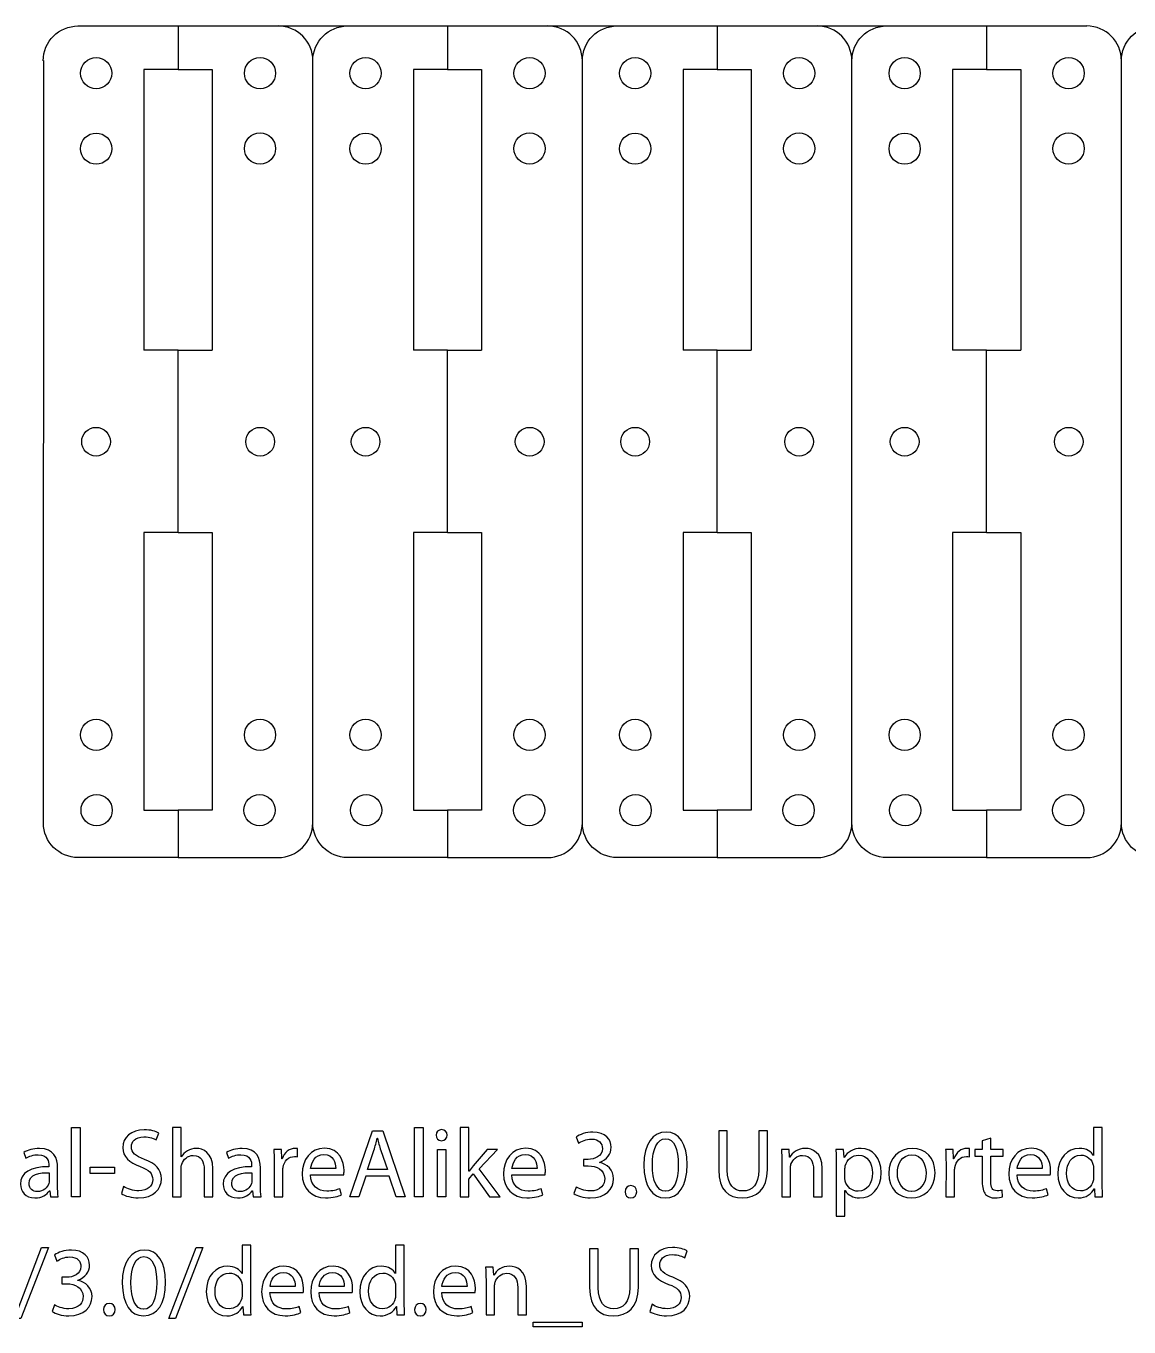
# Model space of a CAD drawing. Extents: x -194 to 677, y 303 to 810.
# Drawn here: x 252.9 to 348.2, y 303.3 to 415.8 of the extents above; entities that cross this region are included whole.
import ezdxf

# ---------------------------------------------------------------- set-up
doc = ezdxf.new("R2010")
doc.units = 0
doc.header["$MEASUREMENT"] = 0
doc.layers.add('LAYER_1', color=160, linetype='Continuous')

msp = doc.modelspace()

# ---------------------------------------------------------------- linework, layer by layer
at = {"layer": 'LAYER_1', "color": 7}
for p, q in [((257.42, 415.76), (344.54, 415.76)), ((254.43, 412.79), (254.42, 346.62)), ((347.54, 346.91), (347.54, 412.76)), ((266.07, 387.74), (263.12, 387.74)), ((266.07, 387.74), (269.01, 387.74)), ((266.07, 372), (266.07, 387.74)), ((289.34, 387.74), (286.4, 387.74)), ((289.34, 387.74), (292.28, 387.74)), ((289.34, 372), (289.34, 387.74)), ((312.62, 387.74), (309.68, 387.74)), ((312.62, 387.74), (315.56, 387.74)), ((312.62, 372), (312.62, 387.74)), ((335.9, 387.74), (332.96, 387.74)), ((335.9, 387.74), (338.84, 387.74)), ((335.9, 372), (335.9, 387.74)), ((266.07, 372), (263.12, 372)), ((263.12, 372), (263.12, 348)), ((266.07, 372), (269.01, 372)), ((289.34, 372), (286.4, 372)), ((286.4, 372), (286.4, 348)), ((289.34, 372), (292.28, 372)), ((312.62, 372), (309.68, 372)), ((309.68, 372), (309.68, 348)), ((312.62, 372), (315.56, 372)), ((335.9, 372), (332.96, 372)), ((332.96, 372), (332.96, 348)), ((335.9, 372), (338.84, 372)), ((263.12, 348), (266.07, 348)), ((286.4, 348), (289.34, 348)), ((309.68, 348), (312.62, 348)), ((332.96, 348), (335.9, 348))]:
    msp.add_line(p, q, dxfattribs=at)
for points in [[(266.07, 415.76), (266.07, 411.99), (269.01, 411.99), (269.01, 387.74)], [(289.34, 415.76), (289.34, 411.99), (292.28, 411.99), (292.28, 387.74)], [(312.62, 415.76), (312.62, 411.99), (315.56, 411.99), (315.56, 387.74)], [(335.9, 415.76), (335.9, 411.99), (338.84, 411.99), (338.84, 387.74)], [(266.07, 411.99), (263.12, 411.99), (263.12, 387.74)], [(289.34, 411.99), (286.4, 411.99), (286.4, 387.74)], [(312.62, 411.99), (309.68, 411.99), (309.68, 387.74)], [(335.9, 411.99), (332.96, 411.99), (332.96, 387.74)]]:
    msp.add_lwpolyline(points, dxfattribs=at)
for points in [[(256.85, 320.6), (257.6, 320.6), (257.6, 314.59), (256.85, 314.59)], [(286.48, 320.6), (287.22, 320.6), (287.22, 314.59), (286.48, 314.59)], [(282.27, 316.39), (281.68, 314.59), (280.91, 314.59), (282.85, 320.3), (283.74, 320.3), (285.69, 314.59), (284.9, 314.59), (284.29, 316.39)], [(288.46, 314.59), (288.46, 318.69), (289.2, 318.69), (289.2, 314.59)], [(260.56, 317.15), (260.56, 316.61), (258.47, 316.61), (258.47, 317.15)], [(251.93, 304.07), (254.28, 310.21), (254.87, 310.21), (252.49, 304.07)], [(265.27, 304.07), (267.62, 310.21), (268.21, 310.21), (265.84, 304.07)], [(300.97, 303.77), (300.97, 303.35), (296.74, 303.35), (296.74, 303.77)]]:
    msp.add_lwpolyline(points, close=True, dxfattribs=at)
at = {"layer": 'LAYER_1', "color": 1}
for centre, radius in [((258.99, 411.68), 1.35), ((273.14, 411.68), 1.35), ((282.26, 411.68), 1.35), ((296.42, 411.68), 1.35), ((305.54, 411.68), 1.35), ((319.7, 411.68), 1.35), ((328.82, 411.68), 1.35), ((342.98, 411.68), 1.35), ((258.99, 405.16), 1.35), ((273.14, 405.17), 1.35), ((282.26, 405.16), 1.35), ((296.42, 405.17), 1.35), ((305.54, 405.16), 1.35), ((319.7, 405.17), 1.35), ((328.82, 405.16), 1.35), ((342.98, 405.17), 1.35), ((258.98, 379.84), 1.24), ((273.15, 379.84), 1.24), ((282.26, 379.84), 1.24), ((296.43, 379.84), 1.24), ((305.54, 379.84), 1.24), ((319.7, 379.84), 1.24), ((328.82, 379.84), 1.24), ((342.99, 379.84), 1.24), ((258.99, 354.51), 1.35), ((273.14, 354.51), 1.35), ((282.26, 354.51), 1.35), ((296.42, 354.51), 1.35), ((305.54, 354.51), 1.35), ((319.7, 354.51), 1.35), ((328.82, 354.51), 1.35), ((342.98, 354.51), 1.35), ((259.03, 348), 1.35), ((273.1, 348), 1.35), ((282.31, 348), 1.35), ((296.38, 348), 1.35), ((305.58, 348), 1.35), ((319.66, 348), 1.35), ((328.87, 348), 1.35), ((342.94, 348), 1.35)]:
    msp.add_circle(centre, radius, dxfattribs=at)
at = {"layer": 'LAYER_1', "color": 7}
for points in [[(254.42, 412.76), (254.42, 414.42), (255.77, 415.76), (257.42, 415.76)], [(277.71, 412.76), (277.71, 414.42), (276.36, 415.76), (274.71, 415.76)], [(300.98, 412.76), (300.98, 414.42), (299.64, 415.76), (297.98, 415.76)], [(324.26, 412.76), (324.26, 414.42), (325.6, 415.76), (327.26, 415.76)], [(347.54, 412.76), (347.54, 414.42), (346.2, 415.76), (344.54, 415.76)]]:
    msp.add_open_spline(points, degree=3, dxfattribs=at)
for points, knots in [([(289.34, 343.91), (289.34, 343.91), (280.7, 343.91), (280.7, 343.91), (279.05, 343.91), (277.7, 345.26), (277.7, 346.91), (277.7, 346.91), (277.7, 346.91), (277.7, 346.91), (277.7, 346.91), (277.7, 412.76), (277.7, 412.76), (277.7, 414.42), (279.05, 415.76), (280.7, 415.76)], [0, 0, 0, 0, 1, 1, 1, 2, 2, 2, 3, 3, 3, 4, 4, 4, 5, 5, 5, 5]), ([(312.62, 343.91), (312.62, 343.91), (303.98, 343.91), (303.98, 343.91), (302.33, 343.91), (300.98, 345.26), (300.98, 346.91), (300.98, 346.91), (300.98, 346.91), (300.98, 346.91), (300.98, 346.91), (300.98, 412.76), (300.98, 412.76), (300.98, 414.42), (302.32, 415.76), (303.98, 415.76)], [0, 0, 0, 0, 1, 1, 1, 2, 2, 2, 3, 3, 3, 4, 4, 4, 5, 5, 5, 5]), ([(315.56, 372), (315.56, 372), (315.56, 348), (315.56, 348), (315.56, 348), (312.62, 348), (312.62, 348), (312.62, 348), (312.62, 343.91), (312.62, 343.91), (312.62, 343.91), (321.26, 343.91), (321.26, 343.91), (322.92, 343.91), (324.26, 345.26), (324.26, 346.91), (324.26, 346.91), (324.26, 346.91), (324.26, 346.91), (324.26, 346.91), (324.26, 412.76), (324.26, 412.76), (324.26, 414.42), (322.92, 415.76), (321.26, 415.76)], [0, 0, 0, 0, 1, 1, 1, 2, 2, 2, 3, 3, 3, 4, 4, 4, 5, 5, 5, 6, 6, 6, 7, 7, 7, 8, 8, 8, 8]), ([(350.54, 343.91), (348.88, 343.91), (347.54, 345.26), (347.54, 346.91), (347.54, 346.91), (347.54, 412.76), (347.54, 412.76), (347.54, 414.42), (348.89, 415.76), (350.54, 415.76), (350.54, 415.76), (376.33, 415.76), (376.33, 415.76), (377.99, 415.76), (379.33, 414.42), (379.33, 412.76), (379.33, 412.76), (379.33, 412.76), (379.33, 412.76)], [0, 0, 0, 0, 1, 1, 1, 2, 2, 2, 3, 3, 3, 4, 4, 4, 5, 5, 5, 6, 6, 6, 6]), ([(269.01, 372), (269.01, 372), (269.01, 348), (269.01, 348), (269.01, 348), (266.07, 348), (266.07, 348), (266.07, 348), (266.07, 343.91), (266.07, 343.91), (266.07, 343.91), (274.7, 343.91), (274.7, 343.91), (276.36, 343.91), (277.7, 345.26), (277.7, 346.91), (277.7, 346.91), (277.7, 346.91), (277.7, 346.91)], [0, 0, 0, 0, 1, 1, 1, 2, 2, 2, 3, 3, 3, 4, 4, 4, 5, 5, 5, 6, 6, 6, 6]), ([(292.28, 372), (292.28, 372), (292.28, 348), (292.28, 348), (292.28, 348), (289.34, 348), (289.34, 348), (289.34, 348), (289.34, 343.91), (289.34, 343.91), (289.34, 343.91), (297.98, 343.91), (297.98, 343.91), (299.64, 343.91), (300.98, 345.26), (300.98, 346.91), (300.98, 346.91), (300.98, 346.91), (300.98, 346.91)], [0, 0, 0, 0, 1, 1, 1, 2, 2, 2, 3, 3, 3, 4, 4, 4, 5, 5, 5, 6, 6, 6, 6]), ([(338.84, 372), (338.84, 372), (338.84, 348), (338.84, 348), (338.84, 348), (335.9, 348), (335.9, 348), (335.9, 348), (335.9, 343.91), (335.9, 343.91), (335.9, 343.91), (344.54, 343.91), (344.54, 343.91), (346.2, 343.91), (347.54, 345.26), (347.54, 346.91), (347.54, 346.91), (347.54, 346.91), (347.54, 346.91)], [0, 0, 0, 0, 1, 1, 1, 2, 2, 2, 3, 3, 3, 4, 4, 4, 5, 5, 5, 6, 6, 6, 6]), ([(266.07, 343.91), (266.07, 343.91), (257.43, 343.91), (257.43, 343.91), (255.77, 343.91), (254.43, 345.26), (254.43, 346.91), (254.43, 346.91), (254.43, 346.91), (254.43, 346.91)], [0, 0, 0, 0, 1, 1, 1, 2, 2, 2, 3, 3, 3, 3]), ([(335.9, 343.91), (335.9, 343.91), (327.26, 343.91), (327.26, 343.91), (325.61, 343.91), (324.26, 345.26), (324.26, 346.91)], [0, 0, 0, 0, 1, 1, 1, 2, 2, 2, 2]), ([(261.36, 315.49), (261.69, 315.28), (262.17, 315.12), (262.68, 315.12), (263.43, 315.12), (263.87, 315.51), (263.87, 316.09), (263.87, 316.62), (263.57, 316.93), (262.79, 317.22), (261.86, 317.56), (261.29, 318.05), (261.29, 318.84), (261.29, 319.73), (262.02, 320.39), (263.13, 320.39), (263.71, 320.39), (264.14, 320.26), (264.39, 320.11), (264.39, 320.11), (264.18, 319.51), (264.18, 319.51), (264.01, 319.62), (263.62, 319.78), (263.11, 319.78), (262.33, 319.78), (262.03, 319.32), (262.03, 318.93), (262.03, 318.39), (262.38, 318.13), (263.17, 317.83), (264.13, 317.45), (264.62, 316.99), (264.62, 316.15), (264.62, 315.27), (263.97, 314.5), (262.63, 314.5), (262.07, 314.5), (261.47, 314.67), (261.17, 314.87), (261.17, 314.87), (261.36, 315.49), (261.36, 315.49)], [0, 0, 0, 0, 1, 1, 1, 2, 2, 2, 3, 3, 3, 4, 4, 4, 5, 5, 5, 6, 6, 6, 7, 7, 7, 8, 8, 8, 9, 9, 9, 10, 10, 10, 11, 11, 11, 12, 12, 12, 13, 13, 13, 14, 14, 14, 14]), ([(265.58, 320.6), (265.58, 320.6), (266.33, 320.6), (266.33, 320.6), (266.33, 320.6), (266.33, 318.05), (266.33, 318.05), (266.33, 318.05), (266.34, 318.05), (266.34, 318.05), (266.46, 318.26), (266.65, 318.45), (266.88, 318.57), (267.1, 318.71), (267.36, 318.78), (267.64, 318.78), (268.19, 318.78), (269.07, 318.45), (269.07, 317.03), (269.07, 317.03), (269.07, 314.59), (269.07, 314.59), (269.07, 314.59), (268.32, 314.59), (268.32, 314.59), (268.32, 314.59), (268.32, 316.95), (268.32, 316.95), (268.32, 317.62), (268.08, 318.17), (267.38, 318.17), (266.89, 318.17), (266.52, 317.83), (266.38, 317.42), (266.33, 317.32), (266.33, 317.21), (266.33, 317.07), (266.33, 317.07), (266.33, 314.59), (266.33, 314.59), (266.33, 314.59), (265.58, 314.59), (265.58, 314.59), (265.58, 314.59), (265.58, 320.6), (265.58, 320.6)], [0, 0, 0, 0, 1, 1, 1, 2, 2, 2, 3, 3, 3, 4, 4, 4, 5, 5, 5, 6, 6, 6, 7, 7, 7, 8, 8, 8, 9, 9, 9, 10, 10, 10, 11, 11, 11, 12, 12, 12, 13, 13, 13, 14, 14, 14, 15, 15, 15, 15]), ([(288.81, 319.44), (288.53, 319.44), (288.35, 319.66), (288.35, 319.93), (288.35, 320.19), (288.54, 320.4), (288.83, 320.4), (289.12, 320.4), (289.3, 320.19), (289.3, 319.93), (289.3, 319.66), (289.12, 319.44), (288.82, 319.44), (288.82, 319.44), (288.81, 319.44), (288.81, 319.44)], [0, 0, 0, 0, 1, 1, 1, 2, 2, 2, 3, 3, 3, 4, 4, 4, 5, 5, 5, 5]), ([(291.18, 316.81), (291.18, 316.81), (291.2, 316.81), (291.2, 316.81), (291.3, 316.95), (291.44, 317.14), (291.56, 317.28), (291.56, 317.28), (292.77, 318.69), (292.77, 318.69), (292.77, 318.69), (293.66, 318.69), (293.66, 318.69), (293.66, 318.69), (292.07, 317.01), (292.07, 317.01), (292.07, 317.01), (293.88, 314.59), (293.88, 314.59), (293.88, 314.59), (292.97, 314.59), (292.97, 314.59), (292.97, 314.59), (291.56, 316.57), (291.56, 316.57), (291.56, 316.57), (291.18, 316.13), (291.18, 316.13), (291.18, 316.13), (291.18, 314.59), (291.18, 314.59), (291.18, 314.59), (290.44, 314.59), (290.44, 314.59), (290.44, 314.59), (290.44, 320.6), (290.44, 320.6), (290.44, 320.6), (291.18, 320.6), (291.18, 320.6), (291.18, 320.6), (291.18, 316.81), (291.18, 316.81)], [0, 0, 0, 0, 1, 1, 1, 2, 2, 2, 3, 3, 3, 4, 4, 4, 5, 5, 5, 6, 6, 6, 7, 7, 7, 8, 8, 8, 9, 9, 9, 10, 10, 10, 11, 11, 11, 12, 12, 12, 13, 13, 13, 14, 14, 14, 14]), ([(345.89, 320.6), (345.89, 320.6), (345.89, 315.65), (345.89, 315.65), (345.89, 315.29), (345.89, 314.87), (345.92, 314.59), (345.92, 314.59), (345.25, 314.59), (345.25, 314.59), (345.25, 314.59), (345.22, 315.3), (345.22, 315.3), (345.22, 315.3), (345.2, 315.3), (345.2, 315.3), (344.97, 314.85), (344.48, 314.5), (343.81, 314.5), (342.82, 314.5), (342.05, 315.34), (342.05, 316.58), (342.04, 317.95), (342.9, 318.78), (343.89, 318.78), (344.52, 318.78), (344.95, 318.49), (345.12, 318.17), (345.12, 318.17), (345.14, 318.17), (345.14, 318.17), (345.14, 318.17), (345.14, 320.6), (345.14, 320.6), (345.14, 320.6), (345.89, 320.6), (345.89, 320.6)], [0, 0, 0, 0, 1, 1, 1, 2, 2, 2, 3, 3, 3, 4, 4, 4, 5, 5, 5, 6, 6, 6, 7, 7, 7, 8, 8, 8, 9, 9, 9, 10, 10, 10, 11, 11, 11, 12, 12, 12, 12]), ([(284.14, 316.96), (284.14, 316.96), (283.57, 318.61), (283.57, 318.61), (283.45, 318.98), (283.37, 319.32), (283.28, 319.65), (283.28, 319.65), (283.26, 319.65), (283.26, 319.65), (283.18, 319.32), (283.09, 318.96), (282.98, 318.61), (282.98, 318.61), (282.42, 316.96), (282.42, 316.96), (282.42, 316.96), (284.14, 316.96), (284.14, 316.96)], [0, 0, 0, 0, 1, 1, 1, 2, 2, 2, 3, 3, 3, 4, 4, 4, 5, 5, 5, 6, 6, 6, 6]), ([(300.45, 315.44), (300.66, 315.31), (301.14, 315.1), (301.66, 315.1), (302.61, 315.1), (302.92, 315.7), (302.91, 316.17), (302.9, 316.94), (302.21, 317.27), (301.49, 317.27), (301.49, 317.27), (301.07, 317.27), (301.07, 317.27), (301.07, 317.27), (301.07, 317.83), (301.07, 317.83), (301.07, 317.83), (301.49, 317.83), (301.49, 317.83), (302.03, 317.83), (302.71, 318.11), (302.71, 318.76), (302.71, 319.2), (302.44, 319.59), (301.75, 319.59), (301.31, 319.59), (300.89, 319.39), (300.65, 319.22), (300.65, 319.22), (300.45, 319.77), (300.45, 319.77), (300.74, 319.98), (301.3, 320.19), (301.89, 320.19), (302.98, 320.19), (303.47, 319.55), (303.47, 318.88), (303.47, 318.3), (303.12, 317.82), (302.45, 317.57), (302.45, 317.57), (302.45, 317.56), (302.45, 317.56), (303.13, 317.43), (303.68, 316.92), (303.68, 316.15), (303.68, 315.27), (302.99, 314.5), (301.67, 314.5), (301.06, 314.5), (300.51, 314.69), (300.24, 314.87), (300.24, 314.87), (300.45, 315.44), (300.45, 315.44)], [0, 0, 0, 0, 1, 1, 1, 2, 2, 2, 3, 3, 3, 4, 4, 4, 5, 5, 5, 6, 6, 6, 7, 7, 7, 8, 8, 8, 9, 9, 9, 10, 10, 10, 11, 11, 11, 12, 12, 12, 13, 13, 13, 14, 14, 14, 15, 15, 15, 16, 16, 16, 17, 17, 17, 18, 18, 18, 18]), ([(308.12, 314.5), (307.04, 314.5), (306.3, 315.51), (306.29, 317.33), (306.29, 319.18), (307.09, 320.19), (308.21, 320.19), (309.36, 320.19), (310.03, 319.16), (310.03, 317.4), (310.03, 315.53), (309.33, 314.5), (308.12, 314.5), (308.12, 314.5), (308.12, 314.5), (308.12, 314.5)], [0, 0, 0, 0, 1, 1, 1, 2, 2, 2, 3, 3, 3, 4, 4, 4, 5, 5, 5, 5]), ([(308.15, 315.08), (308.9, 315.08), (309.27, 315.96), (309.27, 317.37), (309.27, 318.73), (308.93, 319.61), (308.15, 319.61), (307.47, 319.61), (307.03, 318.75), (307.03, 317.37), (307.02, 315.94), (307.46, 315.08), (308.14, 315.08), (308.14, 315.08), (308.15, 315.08), (308.15, 315.08)], [0, 0, 0, 0, 1, 1, 1, 2, 2, 2, 3, 3, 3, 4, 4, 4, 5, 5, 5, 5]), ([(313.5, 320.3), (313.5, 320.3), (313.5, 316.91), (313.5, 316.91), (313.5, 315.64), (314.07, 315.1), (314.83, 315.1), (315.67, 315.1), (316.22, 315.66), (316.22, 316.91), (316.22, 316.91), (316.22, 320.3), (316.22, 320.3), (316.22, 320.3), (316.96, 320.3), (316.96, 320.3), (316.96, 320.3), (316.96, 316.96), (316.96, 316.96), (316.96, 315.21), (316.04, 314.5), (314.8, 314.5), (313.64, 314.5), (312.76, 315.16), (312.76, 316.94), (312.76, 316.94), (312.76, 320.3), (312.76, 320.3), (312.76, 320.3), (313.5, 320.3), (313.5, 320.3)], [0, 0, 0, 0, 1, 1, 1, 2, 2, 2, 3, 3, 3, 4, 4, 4, 5, 5, 5, 6, 6, 6, 7, 7, 7, 8, 8, 8, 9, 9, 9, 10, 10, 10, 10]), ([(336.25, 319.67), (336.25, 319.67), (336.25, 318.69), (336.25, 318.69), (336.25, 318.69), (337.32, 318.69), (337.32, 318.69), (337.32, 318.69), (337.32, 318.12), (337.32, 318.12), (337.32, 318.12), (336.25, 318.12), (336.25, 318.12), (336.25, 318.12), (336.25, 315.91), (336.25, 315.91), (336.25, 315.41), (336.39, 315.12), (336.81, 315.12), (337.01, 315.12), (337.13, 315.13), (337.24, 315.17), (337.24, 315.17), (337.27, 314.6), (337.27, 314.6), (337.13, 314.55), (336.9, 314.5), (336.61, 314.5), (336.27, 314.5), (335.99, 314.62), (335.81, 314.81), (335.61, 315.04), (335.52, 315.41), (335.52, 315.89), (335.52, 315.89), (335.52, 318.12), (335.52, 318.12), (335.52, 318.12), (334.89, 318.12), (334.89, 318.12), (334.89, 318.12), (334.89, 318.69), (334.89, 318.69), (334.89, 318.69), (335.52, 318.69), (335.52, 318.69), (335.52, 318.69), (335.52, 319.44), (335.52, 319.44), (335.52, 319.44), (336.25, 319.67), (336.25, 319.67)], [0, 0, 0, 0, 1, 1, 1, 2, 2, 2, 3, 3, 3, 4, 4, 4, 5, 5, 5, 6, 6, 6, 7, 7, 7, 8, 8, 8, 9, 9, 9, 10, 10, 10, 11, 11, 11, 12, 12, 12, 13, 13, 13, 14, 14, 14, 15, 15, 15, 16, 16, 16, 17, 17, 17, 17]), ([(255.66, 315.57), (255.66, 315.22), (255.67, 314.87), (255.72, 314.59), (255.72, 314.59), (255.05, 314.59), (255.05, 314.59), (255.05, 314.59), (254.98, 315.11), (254.98, 315.11), (254.98, 315.11), (254.95, 315.11), (254.95, 315.11), (254.73, 314.79), (254.29, 314.5), (253.7, 314.5), (252.87, 314.5), (252.45, 315.08), (252.45, 315.68), (252.45, 316.67), (253.33, 317.21), (254.91, 317.2), (254.91, 317.2), (254.91, 317.29), (254.91, 317.29), (254.91, 317.62), (254.82, 318.24), (253.98, 318.23), (253.59, 318.23), (253.19, 318.12), (252.91, 317.93), (252.91, 317.93), (252.74, 318.43), (252.74, 318.43), (253.07, 318.64), (253.57, 318.78), (254.09, 318.78), (255.35, 318.78), (255.66, 317.93), (255.66, 317.11), (255.66, 317.11), (255.66, 315.57), (255.66, 315.57)], [0, 0, 0, 0, 1, 1, 1, 2, 2, 2, 3, 3, 3, 4, 4, 4, 5, 5, 5, 6, 6, 6, 7, 7, 7, 8, 8, 8, 9, 9, 9, 10, 10, 10, 11, 11, 11, 12, 12, 12, 13, 13, 13, 14, 14, 14, 14]), ([(273.17, 315.57), (273.17, 315.22), (273.18, 314.87), (273.23, 314.59), (273.23, 314.59), (272.56, 314.59), (272.56, 314.59), (272.56, 314.59), (272.49, 315.11), (272.49, 315.11), (272.49, 315.11), (272.46, 315.11), (272.46, 315.11), (272.24, 314.79), (271.79, 314.5), (271.21, 314.5), (270.38, 314.5), (269.96, 315.08), (269.96, 315.68), (269.96, 316.67), (270.84, 317.21), (272.42, 317.2), (272.42, 317.2), (272.42, 317.29), (272.42, 317.29), (272.42, 317.62), (272.33, 318.24), (271.49, 318.23), (271.1, 318.23), (270.7, 318.12), (270.41, 317.93), (270.41, 317.93), (270.25, 318.43), (270.25, 318.43), (270.58, 318.64), (271.08, 318.78), (271.6, 318.78), (272.86, 318.78), (273.17, 317.93), (273.17, 317.11), (273.17, 317.11), (273.17, 315.57), (273.17, 315.57)], [0, 0, 0, 0, 1, 1, 1, 2, 2, 2, 3, 3, 3, 4, 4, 4, 5, 5, 5, 6, 6, 6, 7, 7, 7, 8, 8, 8, 9, 9, 9, 10, 10, 10, 11, 11, 11, 12, 12, 12, 13, 13, 13, 14, 14, 14, 14]), ([(274.37, 317.41), (274.37, 317.89), (274.36, 318.31), (274.33, 318.69), (274.33, 318.69), (274.99, 318.69), (274.99, 318.69), (274.99, 318.69), (275.02, 317.89), (275.02, 317.89), (275.02, 317.89), (275.05, 317.89), (275.05, 317.89), (275.23, 318.44), (275.69, 318.78), (276.19, 318.78), (276.27, 318.78), (276.32, 318.78), (276.39, 318.76), (276.39, 318.76), (276.39, 318.06), (276.39, 318.06), (276.31, 318.07), (276.23, 318.08), (276.13, 318.08), (275.6, 318.08), (275.23, 317.68), (275.13, 317.13), (275.11, 317.02), (275.1, 316.9), (275.1, 316.78), (275.1, 316.78), (275.1, 314.59), (275.1, 314.59), (275.1, 314.59), (274.36, 314.59), (274.36, 314.59), (274.36, 314.59), (274.37, 317.41), (274.37, 317.41)], [0, 0, 0, 0, 1, 1, 1, 2, 2, 2, 3, 3, 3, 4, 4, 4, 5, 5, 5, 6, 6, 6, 7, 7, 7, 8, 8, 8, 9, 9, 9, 10, 10, 10, 11, 11, 11, 12, 12, 12, 13, 13, 13, 13]), ([(277.5, 316.51), (277.52, 315.51), (278.15, 315.09), (278.9, 315.09), (279.43, 315.09), (279.76, 315.19), (280.03, 315.3), (280.03, 315.3), (280.17, 314.77), (280.17, 314.77), (279.91, 314.65), (279.45, 314.51), (278.8, 314.51), (277.54, 314.51), (276.78, 315.35), (276.78, 316.57), (276.78, 317.82), (277.52, 318.79), (278.71, 318.79), (280.05, 318.79), (280.4, 317.62), (280.4, 316.86), (280.4, 316.71), (280.39, 316.59), (280.37, 316.51), (280.37, 316.51), (277.5, 316.51), (277.5, 316.51)], [0, 0, 0, 0, 1, 1, 1, 2, 2, 2, 3, 3, 3, 4, 4, 4, 5, 5, 5, 6, 6, 6, 7, 7, 7, 8, 8, 8, 9, 9, 9, 9]), ([(279.68, 317.05), (279.69, 317.51), (279.48, 318.26), (278.65, 318.26), (277.89, 318.26), (277.57, 317.56), (277.51, 317.05), (277.51, 317.05), (279.68, 317.05), (279.68, 317.05)], [0, 0, 0, 0, 1, 1, 1, 2, 2, 2, 3, 3, 3, 3]), ([(294.89, 316.51), (294.91, 315.51), (295.54, 315.09), (296.29, 315.09), (296.82, 315.09), (297.15, 315.19), (297.42, 315.3), (297.42, 315.3), (297.56, 314.77), (297.56, 314.77), (297.3, 314.65), (296.84, 314.51), (296.19, 314.51), (294.93, 314.51), (294.17, 315.35), (294.17, 316.57), (294.17, 317.82), (294.91, 318.79), (296.1, 318.79), (297.44, 318.79), (297.79, 317.62), (297.79, 316.86), (297.79, 316.71), (297.78, 316.59), (297.76, 316.51), (297.76, 316.51), (294.89, 316.51), (294.89, 316.51)], [0, 0, 0, 0, 1, 1, 1, 2, 2, 2, 3, 3, 3, 4, 4, 4, 5, 5, 5, 6, 6, 6, 7, 7, 7, 8, 8, 8, 9, 9, 9, 9]), ([(297.07, 317.05), (297.08, 317.51), (296.87, 318.26), (296.04, 318.26), (295.28, 318.26), (294.96, 317.56), (294.9, 317.05), (294.9, 317.05), (297.07, 317.05), (297.07, 317.05)], [0, 0, 0, 0, 1, 1, 1, 2, 2, 2, 3, 3, 3, 3]), ([(318.21, 317.58), (318.21, 318.01), (318.2, 318.35), (318.17, 318.69), (318.17, 318.69), (318.83, 318.69), (318.83, 318.69), (318.83, 318.69), (318.88, 318.02), (318.88, 318.02), (318.88, 318.02), (318.89, 318.02), (318.89, 318.02), (319.1, 318.4), (319.57, 318.78), (320.25, 318.78), (320.82, 318.78), (321.7, 318.45), (321.7, 317.04), (321.7, 317.04), (321.7, 314.59), (321.7, 314.59), (321.7, 314.59), (320.95, 314.59), (320.95, 314.59), (320.95, 314.59), (320.95, 316.95), (320.95, 316.95), (320.95, 317.62), (320.71, 318.17), (320, 318.17), (319.52, 318.17), (319.14, 317.83), (319, 317.41), (318.97, 317.32), (318.95, 317.18), (318.95, 317.07), (318.95, 317.07), (318.95, 314.59), (318.95, 314.59), (318.95, 314.59), (318.21, 314.59), (318.21, 314.59), (318.21, 314.59), (318.21, 317.58), (318.21, 317.58)], [0, 0, 0, 0, 1, 1, 1, 2, 2, 2, 3, 3, 3, 4, 4, 4, 5, 5, 5, 6, 6, 6, 7, 7, 7, 8, 8, 8, 9, 9, 9, 10, 10, 10, 11, 11, 11, 12, 12, 12, 13, 13, 13, 14, 14, 14, 15, 15, 15, 15]), ([(322.91, 317.35), (322.91, 317.88), (322.9, 318.3), (322.87, 318.69), (322.87, 318.69), (323.54, 318.69), (323.54, 318.69), (323.54, 318.69), (323.58, 317.99), (323.58, 317.99), (323.58, 317.99), (323.6, 317.99), (323.6, 317.99), (323.9, 318.5), (324.39, 318.78), (325.05, 318.78), (326.05, 318.78), (326.79, 317.95), (326.79, 316.7), (326.79, 315.23), (325.89, 314.5), (324.93, 314.5), (324.38, 314.5), (323.92, 314.74), (323.67, 315.14), (323.67, 315.14), (323.65, 315.14), (323.65, 315.14), (323.65, 315.14), (323.65, 312.92), (323.65, 312.92), (323.65, 312.92), (322.91, 312.92), (322.91, 312.92), (322.91, 312.92), (322.91, 317.35), (322.91, 317.35)], [0, 0, 0, 0, 1, 1, 1, 2, 2, 2, 3, 3, 3, 4, 4, 4, 5, 5, 5, 6, 6, 6, 7, 7, 7, 8, 8, 8, 9, 9, 9, 10, 10, 10, 11, 11, 11, 12, 12, 12, 12]), ([(323.65, 316.26), (323.65, 316.16), (323.66, 316.05), (323.69, 315.96), (323.81, 315.44), (324.27, 315.08), (324.8, 315.08), (325.58, 315.08), (326.04, 315.73), (326.04, 316.67), (326.04, 317.49), (325.62, 318.19), (324.83, 318.19), (324.32, 318.19), (323.84, 317.84), (323.69, 317.28), (323.68, 317.18), (323.65, 317.07), (323.65, 316.97), (323.65, 316.97), (323.65, 316.26), (323.65, 316.26)], [0, 0, 0, 0, 1, 1, 1, 2, 2, 2, 3, 3, 3, 4, 4, 4, 5, 5, 5, 6, 6, 6, 7, 7, 7, 7]), ([(329.4, 314.5), (328.3, 314.5), (327.44, 315.31), (327.44, 316.61), (327.44, 317.98), (328.34, 318.78), (329.47, 318.78), (330.65, 318.78), (331.44, 317.93), (331.44, 316.68), (331.44, 315.16), (330.38, 314.5), (329.41, 314.5), (329.41, 314.5), (329.4, 314.5), (329.4, 314.5)], [0, 0, 0, 0, 1, 1, 1, 2, 2, 2, 3, 3, 3, 4, 4, 4, 5, 5, 5, 5]), ([(329.43, 315.06), (330.14, 315.06), (330.67, 315.73), (330.67, 316.66), (330.67, 317.35), (330.32, 318.23), (329.44, 318.23), (328.57, 318.23), (328.19, 317.41), (328.19, 316.63), (328.19, 315.74), (328.7, 315.06), (329.42, 315.06), (329.42, 315.06), (329.43, 315.06), (329.43, 315.06)], [0, 0, 0, 0, 1, 1, 1, 2, 2, 2, 3, 3, 3, 4, 4, 4, 5, 5, 5, 5]), ([(332.39, 317.41), (332.39, 317.89), (332.38, 318.31), (332.36, 318.69), (332.36, 318.69), (333.01, 318.69), (333.01, 318.69), (333.01, 318.69), (333.04, 317.89), (333.04, 317.89), (333.04, 317.89), (333.07, 317.89), (333.07, 317.89), (333.25, 318.44), (333.71, 318.78), (334.21, 318.78), (334.29, 318.78), (334.35, 318.78), (334.41, 318.76), (334.41, 318.76), (334.41, 318.06), (334.41, 318.06), (334.33, 318.07), (334.25, 318.08), (334.15, 318.08), (333.63, 318.08), (333.25, 317.68), (333.15, 317.13), (333.13, 317.02), (333.13, 316.9), (333.13, 316.78), (333.13, 316.78), (333.13, 314.59), (333.13, 314.59), (333.13, 314.59), (332.38, 314.59), (332.38, 314.59), (332.38, 314.59), (332.39, 317.41), (332.39, 317.41)], [0, 0, 0, 0, 1, 1, 1, 2, 2, 2, 3, 3, 3, 4, 4, 4, 5, 5, 5, 6, 6, 6, 7, 7, 7, 8, 8, 8, 9, 9, 9, 10, 10, 10, 11, 11, 11, 12, 12, 12, 13, 13, 13, 13]), ([(338.53, 316.51), (338.55, 315.51), (339.18, 315.09), (339.93, 315.09), (340.46, 315.09), (340.79, 315.19), (341.06, 315.3), (341.06, 315.3), (341.2, 314.77), (341.2, 314.77), (340.93, 314.65), (340.47, 314.51), (339.82, 314.51), (338.57, 314.51), (337.81, 315.35), (337.81, 316.57), (337.81, 317.82), (338.55, 318.79), (339.74, 318.79), (341.08, 318.79), (341.42, 317.62), (341.42, 316.86), (341.42, 316.71), (341.41, 316.59), (341.4, 316.51), (341.4, 316.51), (338.53, 316.51), (338.53, 316.51)], [0, 0, 0, 0, 1, 1, 1, 2, 2, 2, 3, 3, 3, 4, 4, 4, 5, 5, 5, 6, 6, 6, 7, 7, 7, 8, 8, 8, 9, 9, 9, 9]), ([(340.7, 317.05), (340.71, 317.51), (340.51, 318.26), (339.68, 318.26), (338.92, 318.26), (338.6, 317.56), (338.54, 317.05), (338.54, 317.05), (340.7, 317.05), (340.7, 317.05)], [0, 0, 0, 0, 1, 1, 1, 2, 2, 2, 3, 3, 3, 3]), ([(345.14, 317.02), (345.14, 317.12), (345.13, 317.24), (345.11, 317.34), (345, 317.81), (344.59, 318.2), (344.03, 318.2), (343.26, 318.2), (342.8, 317.52), (342.8, 316.62), (342.8, 315.79), (343.22, 315.1), (344.01, 315.1), (344.51, 315.1), (344.97, 315.44), (345.11, 315.99), (345.13, 316.09), (345.14, 316.19), (345.14, 316.31), (345.14, 316.31), (345.14, 317.02), (345.14, 317.02)], [0, 0, 0, 0, 1, 1, 1, 2, 2, 2, 3, 3, 3, 4, 4, 4, 5, 5, 5, 6, 6, 6, 7, 7, 7, 7]), ([(254.93, 316.68), (254.12, 316.7), (253.19, 316.56), (253.19, 315.76), (253.19, 315.27), (253.52, 315.05), (253.89, 315.05), (254.43, 315.05), (254.78, 315.39), (254.9, 315.74), (254.92, 315.81), (254.93, 315.9), (254.93, 315.97), (254.93, 315.97), (254.93, 316.68), (254.93, 316.68)], [0, 0, 0, 0, 1, 1, 1, 2, 2, 2, 3, 3, 3, 4, 4, 4, 5, 5, 5, 5]), ([(272.44, 316.68), (271.63, 316.7), (270.7, 316.56), (270.7, 315.76), (270.7, 315.27), (271.02, 315.05), (271.4, 315.05), (271.94, 315.05), (272.29, 315.39), (272.4, 315.74), (272.43, 315.81), (272.44, 315.9), (272.44, 315.97), (272.44, 315.97), (272.44, 316.68), (272.44, 316.68)], [0, 0, 0, 0, 1, 1, 1, 2, 2, 2, 3, 3, 3, 4, 4, 4, 5, 5, 5, 5]), ([(305.16, 314.5), (304.87, 314.5), (304.67, 314.73), (304.67, 315.03), (304.67, 315.34), (304.88, 315.57), (305.18, 315.57), (305.47, 315.57), (305.68, 315.35), (305.68, 315.03), (305.68, 314.73), (305.47, 314.5), (305.17, 314.5), (305.17, 314.5), (305.16, 314.5), (305.16, 314.5)], [0, 0, 0, 0, 1, 1, 1, 2, 2, 2, 3, 3, 3, 4, 4, 4, 5, 5, 5, 5]), ([(272.34, 310.42), (272.34, 310.42), (272.34, 305.47), (272.34, 305.47), (272.34, 305.1), (272.35, 304.69), (272.37, 304.41), (272.37, 304.41), (271.71, 304.41), (271.71, 304.41), (271.71, 304.41), (271.67, 305.12), (271.67, 305.12), (271.67, 305.12), (271.65, 305.12), (271.65, 305.12), (271.43, 304.66), (270.93, 304.31), (270.27, 304.31), (269.28, 304.31), (268.5, 305.15), (268.5, 306.4), (268.5, 307.77), (269.35, 308.6), (270.34, 308.6), (270.98, 308.6), (271.4, 308.3), (271.58, 307.98), (271.58, 307.98), (271.6, 307.98), (271.6, 307.98), (271.6, 307.98), (271.6, 310.42), (271.6, 310.42), (271.6, 310.42), (272.34, 310.42), (272.34, 310.42)], [0, 0, 0, 0, 1, 1, 1, 2, 2, 2, 3, 3, 3, 4, 4, 4, 5, 5, 5, 6, 6, 6, 7, 7, 7, 8, 8, 8, 9, 9, 9, 10, 10, 10, 11, 11, 11, 12, 12, 12, 12]), ([(285.6, 310.42), (285.6, 310.42), (285.6, 305.47), (285.6, 305.47), (285.6, 305.1), (285.61, 304.69), (285.63, 304.41), (285.63, 304.41), (284.96, 304.41), (284.96, 304.41), (284.96, 304.41), (284.93, 305.12), (284.93, 305.12), (284.93, 305.12), (284.91, 305.12), (284.91, 305.12), (284.68, 304.66), (284.19, 304.31), (283.52, 304.31), (282.53, 304.31), (281.76, 305.15), (281.76, 306.4), (281.75, 307.77), (282.61, 308.6), (283.6, 308.6), (284.24, 308.6), (284.66, 308.3), (284.84, 307.98), (284.84, 307.98), (284.85, 307.98), (284.85, 307.98), (284.85, 307.98), (284.85, 310.42), (284.85, 310.42), (284.85, 310.42), (285.6, 310.42), (285.6, 310.42)], [0, 0, 0, 0, 1, 1, 1, 2, 2, 2, 3, 3, 3, 4, 4, 4, 5, 5, 5, 6, 6, 6, 7, 7, 7, 8, 8, 8, 9, 9, 9, 10, 10, 10, 11, 11, 11, 12, 12, 12, 12]), ([(255.4, 305.25), (255.61, 305.13), (256.09, 304.92), (256.62, 304.92), (257.57, 304.92), (257.87, 305.52), (257.86, 305.98), (257.85, 306.75), (257.16, 307.08), (256.44, 307.08), (256.44, 307.08), (256.03, 307.08), (256.03, 307.08), (256.03, 307.08), (256.03, 307.64), (256.03, 307.64), (256.03, 307.64), (256.44, 307.64), (256.44, 307.64), (256.98, 307.64), (257.67, 307.92), (257.67, 308.57), (257.67, 309.01), (257.39, 309.4), (256.7, 309.4), (256.26, 309.4), (255.84, 309.21), (255.6, 309.04), (255.6, 309.04), (255.4, 309.58), (255.4, 309.58), (255.7, 309.79), (256.25, 310), (256.85, 310), (257.93, 310), (258.42, 309.36), (258.42, 308.69), (258.42, 308.12), (258.07, 307.63), (257.41, 307.39), (257.41, 307.39), (257.41, 307.37), (257.41, 307.37), (258.08, 307.24), (258.63, 306.74), (258.63, 305.97), (258.63, 305.09), (257.94, 304.31), (256.63, 304.31), (256.01, 304.31), (255.47, 304.51), (255.2, 304.69), (255.2, 304.69), (255.4, 305.25), (255.4, 305.25)], [0, 0, 0, 0, 1, 1, 1, 2, 2, 2, 3, 3, 3, 4, 4, 4, 5, 5, 5, 6, 6, 6, 7, 7, 7, 8, 8, 8, 9, 9, 9, 10, 10, 10, 11, 11, 11, 12, 12, 12, 13, 13, 13, 14, 14, 14, 15, 15, 15, 16, 16, 16, 17, 17, 17, 18, 18, 18, 18]), ([(263.07, 304.31), (261.99, 304.31), (261.26, 305.32), (261.24, 307.14), (261.24, 309), (262.04, 310), (263.16, 310), (264.31, 310), (264.98, 308.97), (264.98, 307.22), (264.98, 305.35), (264.28, 304.31), (263.08, 304.31), (263.08, 304.31), (263.07, 304.31), (263.07, 304.31)], [0, 0, 0, 0, 1, 1, 1, 2, 2, 2, 3, 3, 3, 4, 4, 4, 5, 5, 5, 5]), ([(263.1, 304.89), (263.86, 304.89), (264.22, 305.78), (264.22, 307.19), (264.22, 308.54), (263.88, 309.43), (263.1, 309.43), (262.43, 309.43), (261.99, 308.56), (261.99, 307.19), (261.97, 305.75), (262.41, 304.89), (263.09, 304.89), (263.09, 304.89), (263.1, 304.89), (263.1, 304.89)], [0, 0, 0, 0, 1, 1, 1, 2, 2, 2, 3, 3, 3, 4, 4, 4, 5, 5, 5, 5]), ([(302.35, 310.11), (302.35, 310.11), (302.35, 306.73), (302.35, 306.73), (302.35, 305.46), (302.92, 304.92), (303.68, 304.92), (304.52, 304.92), (305.07, 305.47), (305.07, 306.73), (305.07, 306.73), (305.07, 310.11), (305.07, 310.11), (305.07, 310.11), (305.82, 310.11), (305.82, 310.11), (305.82, 310.11), (305.82, 306.78), (305.82, 306.78), (305.82, 305.03), (304.89, 304.31), (303.66, 304.31), (302.49, 304.31), (301.61, 304.98), (301.61, 306.75), (301.61, 306.75), (301.61, 310.11), (301.61, 310.11), (301.61, 310.11), (302.35, 310.11), (302.35, 310.11)], [0, 0, 0, 0, 1, 1, 1, 2, 2, 2, 3, 3, 3, 4, 4, 4, 5, 5, 5, 6, 6, 6, 7, 7, 7, 8, 8, 8, 9, 9, 9, 10, 10, 10, 10]), ([(307, 305.31), (307.33, 305.09), (307.81, 304.93), (308.31, 304.93), (309.07, 304.93), (309.51, 305.32), (309.51, 305.91), (309.51, 306.43), (309.2, 306.75), (308.43, 307.03), (307.5, 307.37), (306.93, 307.86), (306.93, 308.66), (306.93, 309.55), (307.66, 310.21), (308.77, 310.21), (309.35, 310.21), (309.78, 310.07), (310.02, 309.93), (310.02, 309.93), (309.82, 309.33), (309.82, 309.33), (309.64, 309.44), (309.26, 309.6), (308.75, 309.6), (307.97, 309.6), (307.67, 309.13), (307.67, 308.74), (307.67, 308.21), (308.02, 307.95), (308.81, 307.64), (309.77, 307.26), (310.25, 306.8), (310.25, 305.97), (310.25, 305.09), (309.61, 304.31), (308.26, 304.31), (307.71, 304.31), (307.11, 304.48), (306.81, 304.69), (306.81, 304.69), (307, 305.31), (307, 305.31)], [0, 0, 0, 0, 1, 1, 1, 2, 2, 2, 3, 3, 3, 4, 4, 4, 5, 5, 5, 6, 6, 6, 7, 7, 7, 8, 8, 8, 9, 9, 9, 10, 10, 10, 11, 11, 11, 12, 12, 12, 13, 13, 13, 14, 14, 14, 14]), ([(271.6, 306.84), (271.6, 306.94), (271.59, 307.06), (271.56, 307.16), (271.45, 307.62), (271.04, 308.01), (270.49, 308.01), (269.72, 308.01), (269.26, 307.34), (269.26, 306.44), (269.26, 305.6), (269.67, 304.92), (270.47, 304.92), (270.97, 304.92), (271.43, 305.25), (271.56, 305.81), (271.59, 305.91), (271.6, 306.01), (271.6, 306.13), (271.6, 306.13), (271.6, 306.84), (271.6, 306.84)], [0, 0, 0, 0, 1, 1, 1, 2, 2, 2, 3, 3, 3, 4, 4, 4, 5, 5, 5, 6, 6, 6, 7, 7, 7, 7]), ([(274, 306.33), (274.02, 305.32), (274.65, 304.91), (275.4, 304.91), (275.93, 304.91), (276.26, 305), (276.53, 305.11), (276.53, 305.11), (276.67, 304.59), (276.67, 304.59), (276.4, 304.47), (275.95, 304.32), (275.3, 304.32), (274.04, 304.32), (273.28, 305.16), (273.28, 306.39), (273.28, 307.63), (274.02, 308.61), (275.21, 308.61), (276.55, 308.61), (276.9, 307.43), (276.9, 306.68), (276.9, 306.52), (276.89, 306.41), (276.87, 306.32), (276.87, 306.32), (274, 306.33), (274, 306.33)], [0, 0, 0, 0, 1, 1, 1, 2, 2, 2, 3, 3, 3, 4, 4, 4, 5, 5, 5, 6, 6, 6, 7, 7, 7, 8, 8, 8, 9, 9, 9, 9]), ([(276.18, 306.86), (276.18, 307.33), (275.98, 308.07), (275.15, 308.07), (274.39, 308.07), (274.07, 307.38), (274.01, 306.86), (274.01, 306.86), (276.18, 306.86), (276.18, 306.86)], [0, 0, 0, 0, 1, 1, 1, 2, 2, 2, 3, 3, 3, 3]), ([(278.24, 306.33), (278.26, 305.32), (278.89, 304.91), (279.64, 304.91), (280.17, 304.91), (280.5, 305), (280.77, 305.11), (280.77, 305.11), (280.91, 304.59), (280.91, 304.59), (280.65, 304.47), (280.19, 304.32), (279.54, 304.32), (278.28, 304.32), (277.52, 305.16), (277.52, 306.39), (277.52, 307.63), (278.26, 308.61), (279.45, 308.61), (280.79, 308.61), (281.14, 307.43), (281.14, 306.68), (281.14, 306.52), (281.13, 306.41), (281.11, 306.32), (281.11, 306.32), (278.24, 306.33), (278.24, 306.33)], [0, 0, 0, 0, 1, 1, 1, 2, 2, 2, 3, 3, 3, 4, 4, 4, 5, 5, 5, 6, 6, 6, 7, 7, 7, 8, 8, 8, 9, 9, 9, 9]), ([(280.42, 306.86), (280.43, 307.33), (280.22, 308.07), (279.39, 308.07), (278.63, 308.07), (278.31, 307.38), (278.25, 306.86), (278.25, 306.86), (280.42, 306.86), (280.42, 306.86)], [0, 0, 0, 0, 1, 1, 1, 2, 2, 2, 3, 3, 3, 3]), ([(284.85, 306.84), (284.85, 306.94), (284.84, 307.06), (284.82, 307.16), (284.71, 307.62), (284.3, 308.01), (283.74, 308.01), (282.97, 308.01), (282.52, 307.34), (282.52, 306.44), (282.52, 305.6), (282.93, 304.92), (283.73, 304.92), (284.23, 304.92), (284.68, 305.25), (284.82, 305.81), (284.84, 305.91), (284.85, 306.01), (284.85, 306.13), (284.85, 306.13), (284.85, 306.84), (284.85, 306.84)], [0, 0, 0, 0, 1, 1, 1, 2, 2, 2, 3, 3, 3, 4, 4, 4, 5, 5, 5, 6, 6, 6, 7, 7, 7, 7]), ([(288.84, 306.33), (288.86, 305.32), (289.49, 304.91), (290.24, 304.91), (290.77, 304.91), (291.1, 305), (291.37, 305.11), (291.37, 305.11), (291.51, 304.59), (291.51, 304.59), (291.25, 304.47), (290.79, 304.32), (290.14, 304.32), (288.88, 304.32), (288.12, 305.16), (288.12, 306.39), (288.12, 307.63), (288.86, 308.61), (290.05, 308.61), (291.39, 308.61), (291.74, 307.43), (291.74, 306.68), (291.74, 306.52), (291.73, 306.41), (291.71, 306.32), (291.71, 306.32), (288.84, 306.33), (288.84, 306.33)], [0, 0, 0, 0, 1, 1, 1, 2, 2, 2, 3, 3, 3, 4, 4, 4, 5, 5, 5, 6, 6, 6, 7, 7, 7, 8, 8, 8, 9, 9, 9, 9]), ([(291.02, 306.86), (291.03, 307.33), (290.82, 308.07), (289.99, 308.07), (289.23, 308.07), (288.91, 307.38), (288.85, 306.86), (288.85, 306.86), (291.02, 306.86), (291.02, 306.86)], [0, 0, 0, 0, 1, 1, 1, 2, 2, 2, 3, 3, 3, 3]), ([(292.66, 307.4), (292.66, 307.83), (292.65, 308.17), (292.63, 308.51), (292.63, 308.51), (293.29, 308.51), (293.29, 308.51), (293.29, 308.51), (293.33, 307.84), (293.33, 307.84), (293.33, 307.84), (293.35, 307.84), (293.35, 307.84), (293.55, 308.22), (294.02, 308.6), (294.7, 308.6), (295.27, 308.6), (296.15, 308.26), (296.15, 306.85), (296.15, 306.85), (296.15, 304.41), (296.15, 304.41), (296.15, 304.41), (295.4, 304.41), (295.4, 304.41), (295.4, 304.41), (295.4, 306.77), (295.4, 306.77), (295.4, 307.43), (295.16, 307.99), (294.45, 307.99), (293.97, 307.99), (293.59, 307.64), (293.46, 307.23), (293.42, 307.13), (293.4, 307), (293.4, 306.88), (293.4, 306.88), (293.4, 304.41), (293.4, 304.41), (293.4, 304.41), (292.66, 304.41), (292.66, 304.41), (292.66, 304.41), (292.66, 307.4), (292.66, 307.4)], [0, 0, 0, 0, 1, 1, 1, 2, 2, 2, 3, 3, 3, 4, 4, 4, 5, 5, 5, 6, 6, 6, 7, 7, 7, 8, 8, 8, 9, 9, 9, 10, 10, 10, 11, 11, 11, 12, 12, 12, 13, 13, 13, 14, 14, 14, 15, 15, 15, 15]), ([(260.11, 304.31), (259.83, 304.31), (259.62, 304.54), (259.62, 304.85), (259.62, 305.15), (259.83, 305.38), (260.13, 305.38), (260.43, 305.38), (260.63, 305.16), (260.63, 304.85), (260.63, 304.54), (260.43, 304.31), (260.12, 304.31), (260.12, 304.31), (260.11, 304.31), (260.11, 304.31)], [0, 0, 0, 0, 1, 1, 1, 2, 2, 2, 3, 3, 3, 4, 4, 4, 5, 5, 5, 5]), ([(286.98, 304.31), (286.69, 304.31), (286.49, 304.54), (286.49, 304.85), (286.49, 305.15), (286.7, 305.38), (287, 305.38), (287.29, 305.38), (287.49, 305.16), (287.49, 304.85), (287.49, 304.54), (287.29, 304.31), (286.99, 304.31), (286.99, 304.31), (286.98, 304.31), (286.98, 304.31)], [0, 0, 0, 0, 1, 1, 1, 2, 2, 2, 3, 3, 3, 4, 4, 4, 5, 5, 5, 5])]:
    msp.add_open_spline(points, degree=3, knots=knots, dxfattribs=at)

doc.saveas('drawing.dxf')
